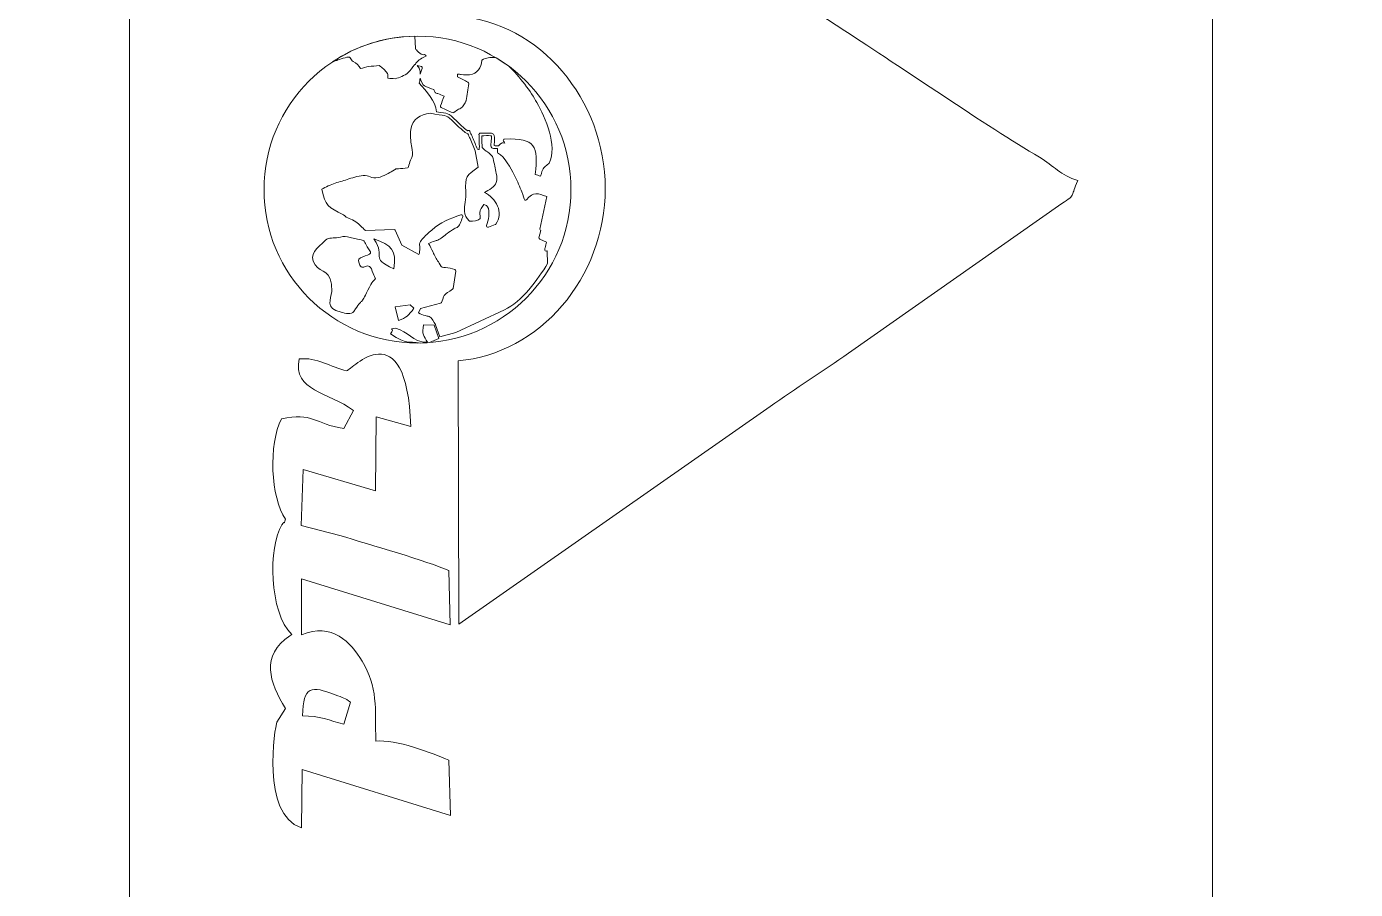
# Model space of a CAD drawing. Header units: centimetres. Extents: x -36.5 to 33.1, y -48.3 to 44.1.
# Drawn here: x -16.161 to -13.952, y 2.437 to 3.871 of the extents above; entities that cross this region are included whole.
import ezdxf

# ---------------------------------------------------------------- set-up
doc = ezdxf.new("R2010")
doc.units = ezdxf.units.CM
doc.header["$MEASUREMENT"] = 0
doc.layers.add('Camada 1', color=7, linetype='Continuous')

msp = doc.modelspace()

# ---------------------------------------------------------------- linework, layer by layer
at = {"layer": 'Camada 1', "color": 2, "lineweight": 20}
msp.add_open_spline([(-36.4923, -13.5388), (-36.4923, -13.5388), (-13.6923, -13.5388), (-13.6923, -13.5388), (-13.6923, -13.5388), (-13.6923, -13.5388), (-13.6923, 21.2612), (-13.6923, 21.2612), (-13.6923, 21.2612), (-13.6923, 21.2612), (-36.4923, 21.2612), (-36.4923, 21.2612), (-36.4923, 21.2612), (-36.4923, 21.2612), (-36.4923, -13.5388), (-36.4923, -13.5388), (-36.4923, -13.5388), (-36.4923, -13.5388), (-36.4923, -13.5388), (-36.4923, -13.5388)], degree=3, knots=[0, 0, 0, 0, 0.1666667, 0.1666667, 0.1666667, 0.1666667, 0.3333333, 0.3333333, 0.3333333, 0.3333333, 0.5, 0.5, 0.5, 0.5, 0.6666667, 0.6666667, 0.6666667, 0.6666667, 1, 1, 1, 1], dxfattribs=at)
at = {"layer": 'Camada 1', "lineweight": 9}
msp.add_open_spline([(-15.98986, 1.00507), (-15.98987, 0.60508), (-15.98988, 0.2051), (-15.98989, -0.19488), (-15.98989, -0.19488), (-15.38989, -0.19488), (-14.7899, -0.1949), (-14.1899, -0.1949), (-14.1899, -0.1949), (-14.1899, 0.20509), (-14.1899, 0.60507), (-14.1899, 1.00506), (-14.1899, 1.00506), (-14.28991, 1.00506), (-14.38991, 1.00506), (-14.48992, 1.00506), (-14.48992, 1.00506), (-14.48992, 1.40504), (-14.48992, 1.80501), (-14.48992, 2.205), (-14.48992, 2.205), (-14.38991, 2.205), (-14.28991, 2.205), (-14.1899, 2.205), (-14.1899, 2.205), (-14.1899, 4.2049), (-14.18989, 6.20481), (-14.18989, 8.20472), (-14.18989, 8.20472), (-14.2899, 8.20472), (-14.38991, 8.20472), (-14.48992, 8.20472), (-14.48992, 8.20472), (-14.48992, 8.6047), (-14.48992, 9.00468), (-14.48992, 9.40466), (-14.48992, 9.40466), (-14.38991, 9.40466), (-14.2899, 9.40466), (-14.18989, 9.40466), (-14.18989, 9.40466), (-14.18989, 9.70465), (-14.18989, 10.00464), (-14.18989, 10.30462), (-14.18989, 10.30462), (-14.78989, 10.30462), (-15.38988, 10.30462), (-15.98988, 10.30462), (-15.98988, 10.30462), (-15.98988, 10.00464), (-15.98988, 9.70465), (-15.98988, 9.40466), (-15.98988, 9.40466), (-15.88987, 9.40466), (-15.78986, 9.40466), (-15.68986, 9.40466), (-15.68986, 9.40466), (-15.68986, 9.00468), (-15.68986, 8.6047), (-15.68986, 8.20472), (-15.68986, 8.20472), (-15.78986, 8.20472), (-15.88987, 8.20472), (-15.98988, 8.20472), (-15.98988, 8.20472), (-15.98987, 6.20481), (-15.98987, 4.2049), (-15.98986, 2.205), (-15.98986, 2.205), (-15.88985, 2.205), (-15.78984, 2.205), (-15.68983, 2.205), (-15.68983, 2.205), (-15.68983, 1.80501), (-15.68983, 1.40504), (-15.68983, 1.00506), (-15.68983, 1.00506), (-15.78984, 1.00506), (-15.88985, 1.00507), (-15.98986, 1.00507)], degree=3, knots=[0, 0, 0, 0, 0.047619, 0.047619, 0.047619, 0.047619, 0.0952381, 0.0952381, 0.0952381, 0.0952381, 0.1428571, 0.1428571, 0.1428571, 0.1428571, 0.1904762, 0.1904762, 0.1904762, 0.1904762, 0.2380952, 0.2380952, 0.2380952, 0.2380952, 0.2857143, 0.2857143, 0.2857143, 0.2857143, 0.3333333, 0.3333333, 0.3333333, 0.3333333, 0.3809524, 0.3809524, 0.3809524, 0.3809524, 0.4285714, 0.4285714, 0.4285714, 0.4285714, 0.4761905, 0.4761905, 0.4761905, 0.4761905, 0.5238095, 0.5238095, 0.5238095, 0.5238095, 0.5714286, 0.5714286, 0.5714286, 0.5714286, 0.6190476, 0.6190476, 0.6190476, 0.6190476, 0.6666667, 0.6666667, 0.6666667, 0.6666667, 0.7142857, 0.7142857, 0.7142857, 0.7142857, 0.7619048, 0.7619048, 0.7619048, 0.7619048, 0.8095238, 0.8095238, 0.8095238, 0.8095238, 0.8571429, 0.8571429, 0.8571429, 0.8571429, 0.9047619, 0.9047619, 0.9047619, 0.9047619, 1, 1, 1, 1], dxfattribs=at)
at = {"layer": 'Camada 1', "color": 140, "lineweight": 9}
for points, knots in [([(-15.44399, 4.28533), (-15.44399, 4.28533), (-15.44339, 3.88851), (-15.44339, 3.88851), (-15.44339, 3.88851), (-15.30878, 3.87802), (-15.199, 3.75048), (-15.19908, 3.6021), (-15.19908, 3.6021), (-15.19916, 3.45292), (-15.30859, 3.32746), (-15.44345, 3.3156), (-15.44345, 3.3156), (-15.44345, 3.3156), (-15.44246, 2.87802), (-15.44246, 2.87802), (-15.44246, 2.87802), (-15.44246, 2.87802), (-14.92494, 3.2397), (-14.92494, 3.2397), (-14.92494, 3.2397), (-14.88338, 3.26944), (-14.83706, 3.29911), (-14.79463, 3.32858), (-14.79463, 3.32858), (-14.79463, 3.32858), (-14.44033, 3.57687), (-14.44033, 3.57687), (-14.44033, 3.57687), (-14.41486, 3.59346), (-14.42698, 3.58854), (-14.41364, 3.61513), (-14.41364, 3.61513), (-14.44268, 3.62373), (-14.45336, 3.63976), (-14.47747, 3.654), (-14.47747, 3.654), (-14.56452, 3.70537), (-14.70857, 3.8042), (-14.80106, 3.86413), (-14.80106, 3.86413), (-14.80106, 3.86413), (-15.44399, 4.28533), (-15.44399, 4.28533)], [0, 0, 0, 0, 0.0833333, 0.0833333, 0.0833333, 0.0833333, 0.1666667, 0.1666667, 0.1666667, 0.1666667, 0.25, 0.25, 0.25, 0.25, 0.3333333, 0.3333333, 0.3333333, 0.3333333, 0.4166667, 0.4166667, 0.4166667, 0.4166667, 0.5, 0.5, 0.5, 0.5, 0.5833333, 0.5833333, 0.5833333, 0.5833333, 0.6666667, 0.6666667, 0.6666667, 0.6666667, 0.75, 0.75, 0.75, 0.75, 0.8333333, 0.8333333, 0.8333333, 0.8333333, 1, 1, 1, 1]), ([(-15.25601, 3.60019), (-15.25601, 3.45932), (-15.37021, 3.34513), (-15.51108, 3.34513), (-15.51108, 3.34513), (-15.65195, 3.34513), (-15.76614, 3.45932), (-15.76614, 3.60019), (-15.76614, 3.60019), (-15.76614, 3.74106), (-15.65195, 3.85526), (-15.51108, 3.85526), (-15.51108, 3.85526), (-15.37021, 3.85526), (-15.25601, 3.74106), (-15.25601, 3.60019)], [0, 0, 0, 0, 0.2, 0.2, 0.2, 0.2, 0.4, 0.4, 0.4, 0.4, 0.6, 0.6, 0.6, 0.6, 1, 1, 1, 1]), ([(-15.65251, 3.81247), (-15.61314, 3.83875), (-15.56606, 3.85436), (-15.51538, 3.8552), (-15.51538, 3.8552), (-15.51538, 3.8552), (-15.51463, 3.83476), (-15.51463, 3.83476), (-15.51463, 3.83476), (-15.51462, 3.8342), (-15.5144, 3.83371), (-15.514, 3.8333), (-15.514, 3.8333), (-15.51205, 3.83137), (-15.50308, 3.82141), (-15.49922, 3.82494), (-15.49922, 3.82494), (-15.49848, 3.82407), (-15.49758, 3.82291), (-15.49679, 3.82186), (-15.49679, 3.82186), (-15.50364, 3.81937), (-15.50911, 3.81584), (-15.51396, 3.81009), (-15.51396, 3.81009), (-15.51442, 3.80955), (-15.51457, 3.80889), (-15.51443, 3.80824), (-15.51443, 3.80824), (-15.51446, 3.80823), (-15.51451, 3.80823), (-15.51455, 3.80823), (-15.51455, 3.80823), (-15.51521, 3.80816), (-15.51575, 3.80786), (-15.51614, 3.80734), (-15.51614, 3.80734), (-15.51954, 3.80281), (-15.5223, 3.79845), (-15.52669, 3.79467), (-15.52669, 3.79467), (-15.53281, 3.7894), (-15.54065, 3.78646), (-15.54846, 3.7845), (-15.54846, 3.7845), (-15.55237, 3.78472), (-15.55628, 3.78496), (-15.5602, 3.78519), (-15.5602, 3.78519), (-15.56028, 3.78784), (-15.56034, 3.79125), (-15.56108, 3.79311), (-15.56108, 3.79311), (-15.56236, 3.79627), (-15.57055, 3.80311), (-15.57313, 3.8056), (-15.57313, 3.8056), (-15.57362, 3.80608), (-15.57425, 3.8063), (-15.57494, 3.80624), (-15.57494, 3.80624), (-15.5805, 3.80574), (-15.58655, 3.80556), (-15.59203, 3.80474), (-15.59203, 3.80474), (-15.59652, 3.80407), (-15.60126, 3.80263), (-15.6057, 3.8013), (-15.6057, 3.8013), (-15.6092, 3.80679), (-15.61184, 3.81033), (-15.6182, 3.81318), (-15.6182, 3.81318), (-15.62048, 3.81418), (-15.62182, 3.81702), (-15.62282, 3.81908), (-15.62282, 3.81908), (-15.62311, 3.81966), (-15.62357, 3.82004), (-15.62418, 3.82023), (-15.62418, 3.82023), (-15.62796, 3.82142), (-15.64127, 3.81633), (-15.64519, 3.81498), (-15.64519, 3.81498), (-15.6463, 3.81459), (-15.64927, 3.81354), (-15.65251, 3.81247)], [0, 0, 0, 0, 0.0434783, 0.0434783, 0.0434783, 0.0434783, 0.0869565, 0.0869565, 0.0869565, 0.0869565, 0.1304348, 0.1304348, 0.1304348, 0.1304348, 0.173913, 0.173913, 0.173913, 0.173913, 0.2173913, 0.2173913, 0.2173913, 0.2173913, 0.2608696, 0.2608696, 0.2608696, 0.2608696, 0.3043478, 0.3043478, 0.3043478, 0.3043478, 0.3478261, 0.3478261, 0.3478261, 0.3478261, 0.3913043, 0.3913043, 0.3913043, 0.3913043, 0.4347826, 0.4347826, 0.4347826, 0.4347826, 0.4782609, 0.4782609, 0.4782609, 0.4782609, 0.5217391, 0.5217391, 0.5217391, 0.5217391, 0.5652174, 0.5652174, 0.5652174, 0.5652174, 0.6086957, 0.6086957, 0.6086957, 0.6086957, 0.6521739, 0.6521739, 0.6521739, 0.6521739, 0.6956522, 0.6956522, 0.6956522, 0.6956522, 0.7391304, 0.7391304, 0.7391304, 0.7391304, 0.7826087, 0.7826087, 0.7826087, 0.7826087, 0.826087, 0.826087, 0.826087, 0.826087, 0.8695652, 0.8695652, 0.8695652, 0.8695652, 0.9130435, 0.9130435, 0.9130435, 0.9130435, 1, 1, 1, 1]), ([(-15.38024, 3.81918), (-15.37332, 3.81502), (-15.3666, 3.81055), (-15.36011, 3.80578), (-15.36011, 3.80578), (-15.34064, 3.78865), (-15.3223, 3.76174), (-15.31284, 3.74504), (-15.31284, 3.74504), (-15.29842, 3.7195), (-15.27836, 3.67322), (-15.29204, 3.64426), (-15.29204, 3.64426), (-15.30425, 3.63399), (-15.30266, 3.63604), (-15.30647, 3.62239), (-15.30647, 3.62239), (-15.30952, 3.62346), (-15.31256, 3.62451), (-15.31561, 3.62558), (-15.31561, 3.62558), (-15.30971, 3.67237), (-15.31432, 3.68623), (-15.3664, 3.68421), (-15.3664, 3.68421), (-15.36721, 3.68418), (-15.3679, 3.68376), (-15.36829, 3.68306), (-15.36829, 3.68306), (-15.36869, 3.68235), (-15.36868, 3.68157), (-15.36826, 3.68088), (-15.36826, 3.68088), (-15.36775, 3.68005), (-15.3668, 3.67873), (-15.36598, 3.67749), (-15.36598, 3.67749), (-15.36762, 3.6776), (-15.36947, 3.67777), (-15.37063, 3.67777), (-15.37063, 3.67777), (-15.37129, 3.67777), (-15.37186, 3.67753), (-15.3723, 3.67706), (-15.3723, 3.67706), (-15.3736, 3.67569), (-15.3749, 3.67432), (-15.37621, 3.67296), (-15.37621, 3.67296), (-15.37873, 3.67306), (-15.38124, 3.67317), (-15.38376, 3.67328), (-15.38376, 3.67328), (-15.38164, 3.69711), (-15.38168, 3.69406), (-15.40666, 3.69396), (-15.40666, 3.69396), (-15.40728, 3.69396), (-15.40782, 3.69373), (-15.40826, 3.69328), (-15.40826, 3.69328), (-15.40871, 3.69284), (-15.40892, 3.6923), (-15.40891, 3.69169), (-15.40891, 3.69169), (-15.40885, 3.68961), (-15.40794, 3.67008), (-15.40846, 3.66698), (-15.40846, 3.66698), (-15.40914, 3.66698), (-15.41036, 3.66711), (-15.41141, 3.66721), (-15.41141, 3.66721), (-15.4141, 3.67377), (-15.41678, 3.68034), (-15.41947, 3.6869), (-15.41947, 3.6869), (-15.42084, 3.68973), (-15.42217, 3.69248), (-15.42331, 3.69525), (-15.42331, 3.69525), (-15.42385, 3.69655), (-15.42436, 3.69908), (-15.42668, 3.69856), (-15.42668, 3.69856), (-15.42719, 3.69844), (-15.42756, 3.69824), (-15.42784, 3.69796), (-15.42784, 3.69796), (-15.42932, 3.69884), (-15.43152, 3.70068), (-15.43219, 3.70124), (-15.43219, 3.70124), (-15.43717, 3.70549), (-15.44107, 3.70921), (-15.44573, 3.71377), (-15.44573, 3.71377), (-15.46218, 3.72988), (-15.4592, 3.72618), (-15.47952, 3.72937), (-15.47952, 3.72937), (-15.48122, 3.74792), (-15.49625, 3.76374), (-15.50848, 3.77719), (-15.50848, 3.77719), (-15.5075, 3.77935), (-15.507, 3.78259), (-15.50674, 3.78554), (-15.50674, 3.78554), (-15.50582, 3.78255), (-15.50192, 3.77334), (-15.49942, 3.77248), (-15.49942, 3.77248), (-15.49553, 3.77115), (-15.48836, 3.76746), (-15.48416, 3.76641), (-15.48416, 3.76641), (-15.48343, 3.7649), (-15.48238, 3.76245), (-15.48184, 3.76183), (-15.48184, 3.76183), (-15.48088, 3.76077), (-15.47882, 3.76026), (-15.47748, 3.75978), (-15.47748, 3.75978), (-15.47386, 3.75848), (-15.47029, 3.75697), (-15.46678, 3.75537), (-15.46678, 3.75537), (-15.46882, 3.75001), (-15.47087, 3.74463), (-15.47291, 3.73927), (-15.47291, 3.73927), (-15.47332, 3.73818), (-15.47281, 3.73696), (-15.47172, 3.73648), (-15.47172, 3.73648), (-15.46544, 3.73369), (-15.45917, 3.73089), (-15.45288, 3.72808), (-15.45288, 3.72808), (-15.45208, 3.72774), (-15.4512, 3.72784), (-15.45052, 3.72838), (-15.45052, 3.72838), (-15.44808, 3.73029), (-15.44544, 3.73226), (-15.44269, 3.73375), (-15.44269, 3.73375), (-15.44148, 3.73441), (-15.44009, 3.73494), (-15.43892, 3.73564), (-15.43892, 3.73564), (-15.43585, 3.73753), (-15.43228, 3.74437), (-15.43052, 3.74737), (-15.43052, 3.74737), (-15.43037, 3.74762), (-15.43028, 3.74786), (-15.43025, 3.74815), (-15.43025, 3.74815), (-15.42884, 3.75754), (-15.42744, 3.76693), (-15.42604, 3.77632), (-15.42604, 3.77632), (-15.4259, 3.77727), (-15.42636, 3.77816), (-15.42724, 3.7786), (-15.42724, 3.7786), (-15.43302, 3.78153), (-15.43882, 3.78447), (-15.4446, 3.7874), (-15.4446, 3.7874), (-15.44458, 3.78901), (-15.44455, 3.7906), (-15.44453, 3.7922), (-15.44453, 3.7922), (-15.44263, 3.79208), (-15.43926, 3.79153), (-15.43824, 3.7914), (-15.43824, 3.7914), (-15.43375, 3.79086), (-15.42917, 3.79058), (-15.42467, 3.79122), (-15.42467, 3.79122), (-15.41099, 3.79312), (-15.40519, 3.80257), (-15.40422, 3.81513), (-15.40422, 3.81513), (-15.39607, 3.82041), (-15.39157, 3.81942), (-15.38214, 3.81992), (-15.38214, 3.81992), (-15.38152, 3.81969), (-15.38088, 3.81944), (-15.38024, 3.81918)], [0, 0, 0, 0, 0.02, 0.02, 0.02, 0.02, 0.04, 0.04, 0.04, 0.04, 0.06, 0.06, 0.06, 0.06, 0.08, 0.08, 0.08, 0.08, 0.1, 0.1, 0.1, 0.1, 0.12, 0.12, 0.12, 0.12, 0.14, 0.14, 0.14, 0.14, 0.16, 0.16, 0.16, 0.16, 0.18, 0.18, 0.18, 0.18, 0.2, 0.2, 0.2, 0.2, 0.22, 0.22, 0.22, 0.22, 0.24, 0.24, 0.24, 0.24, 0.26, 0.26, 0.26, 0.26, 0.28, 0.28, 0.28, 0.28, 0.3, 0.3, 0.3, 0.3, 0.32, 0.32, 0.32, 0.32, 0.34, 0.34, 0.34, 0.34, 0.36, 0.36, 0.36, 0.36, 0.38, 0.38, 0.38, 0.38, 0.4, 0.4, 0.4, 0.4, 0.42, 0.42, 0.42, 0.42, 0.44, 0.44, 0.44, 0.44, 0.46, 0.46, 0.46, 0.46, 0.48, 0.48, 0.48, 0.48, 0.5, 0.5, 0.5, 0.5, 0.52, 0.52, 0.52, 0.52, 0.54, 0.54, 0.54, 0.54, 0.56, 0.56, 0.56, 0.56, 0.58, 0.58, 0.58, 0.58, 0.6, 0.6, 0.6, 0.6, 0.62, 0.62, 0.62, 0.62, 0.64, 0.64, 0.64, 0.64, 0.66, 0.66, 0.66, 0.66, 0.68, 0.68, 0.68, 0.68, 0.7, 0.7, 0.7, 0.7, 0.72, 0.72, 0.72, 0.72, 0.74, 0.74, 0.74, 0.74, 0.76, 0.76, 0.76, 0.76, 0.78, 0.78, 0.78, 0.78, 0.8, 0.8, 0.8, 0.8, 0.82, 0.82, 0.82, 0.82, 0.84, 0.84, 0.84, 0.84, 0.86, 0.86, 0.86, 0.86, 0.88, 0.88, 0.88, 0.88, 0.9, 0.9, 0.9, 0.9, 0.92, 0.92, 0.92, 0.92, 0.94, 0.94, 0.94, 0.94, 0.96, 0.96, 0.96, 0.96, 1, 1, 1, 1]), ([(-15.50651, 3.79228), (-15.50536, 3.79677), (-15.503, 3.80134), (-15.50339, 3.80382), (-15.50339, 3.80382), (-15.50412, 3.80491), (-15.50884, 3.80588), (-15.51138, 3.80632), (-15.51138, 3.80632), (-15.5098, 3.80463), (-15.50856, 3.80269), (-15.50783, 3.80047), (-15.50783, 3.80047), (-15.50696, 3.79786), (-15.5066, 3.79502), (-15.50651, 3.79228)], [0, 0, 0, 0, 0.2, 0.2, 0.2, 0.2, 0.4, 0.4, 0.4, 0.4, 0.6, 0.6, 0.6, 0.6, 1, 1, 1, 1]), ([(-15.38814, 3.6891), (-15.38864, 3.68931), (-15.38917, 3.6895), (-15.38966, 3.68968), (-15.38966, 3.68968), (-15.39332, 3.69022), (-15.3997, 3.68976), (-15.40432, 3.68959), (-15.40432, 3.68959), (-15.40417, 3.68439), (-15.40396, 3.6792), (-15.4038, 3.674), (-15.4038, 3.674), (-15.40363, 3.67282), (-15.40349, 3.67144), (-15.40369, 3.67026), (-15.40369, 3.67026), (-15.40265, 3.66866), (-15.39637, 3.66406), (-15.39498, 3.663), (-15.39498, 3.663), (-15.39206, 3.66074), (-15.38537, 3.65592), (-15.38527, 3.65184), (-15.38527, 3.65184), (-15.38372, 3.6435), (-15.38167, 3.63529), (-15.38009, 3.62698), (-15.38009, 3.62698), (-15.37916, 3.62218), (-15.3783, 3.61668), (-15.3801, 3.61197), (-15.3801, 3.61197), (-15.38274, 3.60513), (-15.39244, 3.59947), (-15.39988, 3.59544), (-15.39988, 3.59544), (-15.38066, 3.58627), (-15.36704, 3.56184), (-15.38078, 3.54286), (-15.38078, 3.54286), (-15.38106, 3.54249), (-15.3814, 3.54224), (-15.38183, 3.54207), (-15.38183, 3.54207), (-15.38183, 3.54207), (-15.3933, 3.5378), (-15.3933, 3.5378), (-15.3933, 3.5378), (-15.39413, 3.53749), (-15.395, 3.53766), (-15.39565, 3.53824), (-15.39565, 3.53824), (-15.3963, 3.53884), (-15.39654, 3.53968), (-15.39628, 3.54051), (-15.39628, 3.54051), (-15.39386, 3.5482), (-15.38954, 3.56422), (-15.39473, 3.57174), (-15.39473, 3.57174), (-15.39686, 3.57483), (-15.39892, 3.5749), (-15.40073, 3.5753), (-15.40073, 3.5753), (-15.40418, 3.57147), (-15.40757, 3.56658), (-15.40766, 3.5614), (-15.40766, 3.5614), (-15.40771, 3.55864), (-15.40616, 3.5548), (-15.40709, 3.55246), (-15.40709, 3.55246), (-15.40888, 3.54796), (-15.41953, 3.54787), (-15.42353, 3.5476), (-15.42353, 3.5476), (-15.42425, 3.54756), (-15.4249, 3.54782), (-15.42538, 3.54835), (-15.42538, 3.54835), (-15.42964, 3.55304), (-15.43246, 3.55806), (-15.43306, 3.56436), (-15.43306, 3.56436), (-15.43354, 3.56926), (-15.43264, 3.5743), (-15.43193, 3.57915), (-15.43193, 3.57915), (-15.43104, 3.58528), (-15.4305, 3.59103), (-15.43091, 3.59724), (-15.43091, 3.59724), (-15.43253, 3.62182), (-15.42918, 3.62356), (-15.41054, 3.63724), (-15.41054, 3.63724), (-15.41054, 3.63724), (-15.41519, 3.6645), (-15.41519, 3.6645), (-15.41519, 3.6645), (-15.41519, 3.6645), (-15.42364, 3.68516), (-15.42364, 3.68516), (-15.42364, 3.68516), (-15.42481, 3.68756), (-15.42626, 3.69042), (-15.42737, 3.69312), (-15.42737, 3.69312), (-15.42997, 3.69346), (-15.43346, 3.69646), (-15.43517, 3.69792), (-15.43517, 3.69792), (-15.44023, 3.70222), (-15.44422, 3.70603), (-15.44894, 3.71065), (-15.44894, 3.71065), (-15.46495, 3.72633), (-15.46058, 3.72172), (-15.48217, 3.72532), (-15.48217, 3.72532), (-15.48217, 3.72532), (-15.48972, 3.727), (-15.48972, 3.727), (-15.48972, 3.727), (-15.50701, 3.72553), (-15.51902, 3.71778), (-15.52213, 3.70052), (-15.52213, 3.70052), (-15.52322, 3.69447), (-15.52307, 3.68814), (-15.52235, 3.68205), (-15.52235, 3.68205), (-15.52188, 3.6781), (-15.5209, 3.67411), (-15.52049, 3.67027), (-15.52049, 3.67027), (-15.52008, 3.66625), (-15.51872, 3.65737), (-15.52034, 3.65353), (-15.52034, 3.65353), (-15.52096, 3.65208), (-15.52187, 3.65068), (-15.52253, 3.6492), (-15.52253, 3.6492), (-15.52405, 3.64578), (-15.52508, 3.64189), (-15.52596, 3.63826), (-15.52596, 3.63826), (-15.52618, 3.63738), (-15.52688, 3.63674), (-15.52781, 3.6366), (-15.52781, 3.6366), (-15.53275, 3.63582), (-15.53789, 3.63505), (-15.54289, 3.63474), (-15.54289, 3.63474), (-15.5441, 3.63466), (-15.54571, 3.63475), (-15.54686, 3.63464), (-15.54686, 3.63464), (-15.54764, 3.63421), (-15.54877, 3.63333), (-15.54954, 3.63284), (-15.54954, 3.63284), (-15.55288, 3.63073), (-15.55644, 3.62882), (-15.55994, 3.627), (-15.55994, 3.627), (-15.56777, 3.6229), (-15.5781, 3.61741), (-15.58717, 3.62059), (-15.58717, 3.62059), (-15.5913, 3.62204), (-15.5934, 3.6233), (-15.59806, 3.62352), (-15.59806, 3.62352), (-15.60644, 3.62389), (-15.61723, 3.62061), (-15.62503, 3.61797), (-15.62503, 3.61797), (-15.63271, 3.61537), (-15.64034, 3.61338), (-15.64799, 3.61093), (-15.64799, 3.61093), (-15.65543, 3.60854), (-15.66323, 3.60435), (-15.67024, 3.60068), (-15.67024, 3.60068), (-15.6645, 3.57309), (-15.6591, 3.57127), (-15.63421, 3.55827), (-15.63421, 3.55827), (-15.63407, 3.5582), (-15.63395, 3.55812), (-15.63382, 3.55802), (-15.63382, 3.55802), (-15.63193, 3.55647), (-15.62746, 3.5526), (-15.62489, 3.55213), (-15.62489, 3.55213), (-15.62062, 3.55136), (-15.61721, 3.54898), (-15.6137, 3.54658), (-15.6137, 3.54658), (-15.60763, 3.54246), (-15.6029, 3.5371), (-15.59777, 3.53202), (-15.59777, 3.53202), (-15.59777, 3.53202), (-15.5501, 3.5339), (-15.5501, 3.5339), (-15.5501, 3.5339), (-15.54916, 3.53394), (-15.54832, 3.53343), (-15.54793, 3.53257), (-15.54793, 3.53257), (-15.54793, 3.53257), (-15.53692, 3.50781), (-15.53692, 3.50781), (-15.53692, 3.50781), (-15.53692, 3.50781), (-15.50866, 3.49218), (-15.50866, 3.49218), (-15.50866, 3.49218), (-15.50774, 3.49554), (-15.50707, 3.49906), (-15.50711, 3.50248), (-15.50711, 3.50248), (-15.50713, 3.50476), (-15.50767, 3.50715), (-15.50756, 3.50935), (-15.50756, 3.50935), (-15.5074, 3.51267), (-15.50549, 3.51532), (-15.50338, 3.51778), (-15.50338, 3.51778), (-15.4988, 3.52311), (-15.49274, 3.52834), (-15.4875, 3.53304), (-15.4875, 3.53304), (-15.47279, 3.54618), (-15.45721, 3.55176), (-15.43885, 3.55828), (-15.43885, 3.55828), (-15.43801, 3.55858), (-15.43712, 3.5584), (-15.43649, 3.55779), (-15.43649, 3.55779), (-15.43584, 3.55718), (-15.43564, 3.55633), (-15.43592, 3.5555), (-15.43592, 3.5555), (-15.43742, 3.55122), (-15.44022, 3.54144), (-15.44387, 3.53845), (-15.44387, 3.53845), (-15.44552, 3.5371), (-15.448, 3.5361), (-15.44992, 3.53508), (-15.44992, 3.53508), (-15.45414, 3.53284), (-15.45808, 3.5301), (-15.46183, 3.52719), (-15.46183, 3.52719), (-15.46558, 3.52431), (-15.473, 3.51796), (-15.47744, 3.51625), (-15.47744, 3.51625), (-15.47912, 3.5156), (-15.481, 3.51516), (-15.48272, 3.51459), (-15.48272, 3.51459), (-15.48606, 3.51351), (-15.48935, 3.51222), (-15.49259, 3.51085), (-15.49259, 3.51085), (-15.49025, 3.50595), (-15.48775, 3.50107), (-15.48528, 3.49626), (-15.48528, 3.49626), (-15.48252, 3.4909), (-15.47963, 3.48506), (-15.47645, 3.47995), (-15.47645, 3.47995), (-15.47557, 3.47856), (-15.47159, 3.47168), (-15.46998, 3.47109), (-15.46998, 3.47109), (-15.46906, 3.47076), (-15.46572, 3.47079), (-15.46458, 3.4707), (-15.46458, 3.4707), (-15.45937, 3.47028), (-15.45412, 3.4689), (-15.44917, 3.4673), (-15.44917, 3.4673), (-15.44812, 3.46695), (-15.44748, 3.46596), (-15.44764, 3.46489), (-15.44764, 3.46489), (-15.44764, 3.46489), (-15.45188, 3.43609), (-15.45188, 3.43609), (-15.45188, 3.43609), (-15.45198, 3.43549), (-15.45228, 3.435), (-15.45278, 3.43462), (-15.45278, 3.43462), (-15.46778, 3.42386), (-15.46506, 3.42999), (-15.47107, 3.41271), (-15.47107, 3.41271), (-15.47132, 3.41199), (-15.47188, 3.41148), (-15.47263, 3.41128), (-15.47263, 3.41128), (-15.47263, 3.41128), (-15.50603, 3.4026), (-15.50603, 3.4026), (-15.50603, 3.4026), (-15.50603, 3.4026), (-15.5096, 3.39537), (-15.5096, 3.39537), (-15.5096, 3.39537), (-15.50603, 3.39351), (-15.50219, 3.3918), (-15.49831, 3.39079), (-15.49831, 3.39079), (-15.49622, 3.39025), (-15.49362, 3.39001), (-15.49168, 3.38922), (-15.49168, 3.38922), (-15.48725, 3.38744), (-15.4834, 3.37994), (-15.48116, 3.37609), (-15.48116, 3.37609), (-15.48109, 3.37597), (-15.48103, 3.37585), (-15.48098, 3.3757), (-15.48098, 3.3757), (-15.48098, 3.3757), (-15.47416, 3.35564), (-15.47416, 3.35564), (-15.47416, 3.35564), (-15.47416, 3.35564), (-15.44741, 3.36268), (-15.44741, 3.36268), (-15.44741, 3.36268), (-15.44741, 3.36268), (-15.36659, 3.40054), (-15.36659, 3.40054), (-15.36659, 3.40054), (-15.33805, 3.41275), (-15.31078, 3.45159), (-15.29485, 3.4773), (-15.29485, 3.4773), (-15.29485, 3.4773), (-15.29555, 3.49814), (-15.29555, 3.49814), (-15.29555, 3.49814), (-15.29581, 3.49831), (-15.29609, 3.49843), (-15.29626, 3.49842), (-15.29626, 3.49842), (-15.29717, 3.49814), (-15.29783, 3.49788), (-15.29881, 3.4986), (-15.29881, 3.4986), (-15.30049, 3.49986), (-15.29928, 3.502), (-15.29884, 3.50354), (-15.29884, 3.50354), (-15.29796, 3.50659), (-15.2973, 3.50977), (-15.29672, 3.51291), (-15.29672, 3.51291), (-15.29672, 3.51291), (-15.30793, 3.51765), (-15.30793, 3.51765), (-15.30793, 3.51765), (-15.30898, 3.51811), (-15.30952, 3.51921), (-15.30922, 3.52028), (-15.30922, 3.52028), (-15.30922, 3.52028), (-15.30586, 3.53199), (-15.30586, 3.53199), (-15.30586, 3.53199), (-15.30586, 3.53199), (-15.30649, 3.53233), (-15.30649, 3.53233), (-15.30649, 3.53233), (-15.30738, 3.5328), (-15.30784, 3.53374), (-15.30763, 3.53472), (-15.30763, 3.53472), (-15.30763, 3.53472), (-15.29634, 3.58874), (-15.29634, 3.58874), (-15.29634, 3.58874), (-15.31067, 3.59425), (-15.31853, 3.59721), (-15.32996, 3.58345), (-15.32996, 3.58345), (-15.33058, 3.58272), (-15.33152, 3.58244), (-15.33244, 3.58273), (-15.33244, 3.58273), (-15.33335, 3.58303), (-15.33395, 3.58378), (-15.334, 3.58472), (-15.334, 3.58472), (-15.33416, 3.58784), (-15.3377, 3.59649), (-15.33893, 3.59954), (-15.33893, 3.59954), (-15.34247, 3.60838), (-15.34649, 3.61717), (-15.35084, 3.62566), (-15.35084, 3.62566), (-15.35502, 3.63379), (-15.36742, 3.65682), (-15.37649, 3.66001), (-15.37649, 3.66001), (-15.37744, 3.66034), (-15.37804, 3.66121), (-15.37798, 3.66219), (-15.37798, 3.66219), (-15.37792, 3.66338), (-15.3778, 3.6667), (-15.37801, 3.66861), (-15.37801, 3.66861), (-15.37801, 3.66861), (-15.38195, 3.66878), (-15.38195, 3.66878), (-15.38195, 3.66878), (-15.38366, 3.66866), (-15.38646, 3.66837), (-15.38777, 3.66955), (-15.38777, 3.66955), (-15.39088, 3.67234), (-15.3873, 3.68488), (-15.38814, 3.6891)], [0, 0, 0, 0, 0.0089286, 0.0089286, 0.0089286, 0.0089286, 0.0178571, 0.0178571, 0.0178571, 0.0178571, 0.0267857, 0.0267857, 0.0267857, 0.0267857, 0.0357143, 0.0357143, 0.0357143, 0.0357143, 0.0446429, 0.0446429, 0.0446429, 0.0446429, 0.0535714, 0.0535714, 0.0535714, 0.0535714, 0.0625, 0.0625, 0.0625, 0.0625, 0.0714286, 0.0714286, 0.0714286, 0.0714286, 0.0803571, 0.0803571, 0.0803571, 0.0803571, 0.0892857, 0.0892857, 0.0892857, 0.0892857, 0.0982143, 0.0982143, 0.0982143, 0.0982143, 0.1071429, 0.1071429, 0.1071429, 0.1071429, 0.1160714, 0.1160714, 0.1160714, 0.1160714, 0.125, 0.125, 0.125, 0.125, 0.1339286, 0.1339286, 0.1339286, 0.1339286, 0.1428571, 0.1428571, 0.1428571, 0.1428571, 0.1517857, 0.1517857, 0.1517857, 0.1517857, 0.1607143, 0.1607143, 0.1607143, 0.1607143, 0.1696429, 0.1696429, 0.1696429, 0.1696429, 0.1785714, 0.1785714, 0.1785714, 0.1785714, 0.1875, 0.1875, 0.1875, 0.1875, 0.1964286, 0.1964286, 0.1964286, 0.1964286, 0.2053571, 0.2053571, 0.2053571, 0.2053571, 0.2142857, 0.2142857, 0.2142857, 0.2142857, 0.2232143, 0.2232143, 0.2232143, 0.2232143, 0.2321429, 0.2321429, 0.2321429, 0.2321429, 0.2410714, 0.2410714, 0.2410714, 0.2410714, 0.25, 0.25, 0.25, 0.25, 0.2589286, 0.2589286, 0.2589286, 0.2589286, 0.2678571, 0.2678571, 0.2678571, 0.2678571, 0.2767857, 0.2767857, 0.2767857, 0.2767857, 0.2857143, 0.2857143, 0.2857143, 0.2857143, 0.2946429, 0.2946429, 0.2946429, 0.2946429, 0.3035714, 0.3035714, 0.3035714, 0.3035714, 0.3125, 0.3125, 0.3125, 0.3125, 0.3214286, 0.3214286, 0.3214286, 0.3214286, 0.3303571, 0.3303571, 0.3303571, 0.3303571, 0.3392857, 0.3392857, 0.3392857, 0.3392857, 0.3482143, 0.3482143, 0.3482143, 0.3482143, 0.3571429, 0.3571429, 0.3571429, 0.3571429, 0.3660714, 0.3660714, 0.3660714, 0.3660714, 0.375, 0.375, 0.375, 0.375, 0.3839286, 0.3839286, 0.3839286, 0.3839286, 0.3928571, 0.3928571, 0.3928571, 0.3928571, 0.4017857, 0.4017857, 0.4017857, 0.4017857, 0.4107143, 0.4107143, 0.4107143, 0.4107143, 0.4196429, 0.4196429, 0.4196429, 0.4196429, 0.4285714, 0.4285714, 0.4285714, 0.4285714, 0.4375, 0.4375, 0.4375, 0.4375, 0.4464286, 0.4464286, 0.4464286, 0.4464286, 0.4553571, 0.4553571, 0.4553571, 0.4553571, 0.4642857, 0.4642857, 0.4642857, 0.4642857, 0.4732143, 0.4732143, 0.4732143, 0.4732143, 0.4821429, 0.4821429, 0.4821429, 0.4821429, 0.4910714, 0.4910714, 0.4910714, 0.4910714, 0.5, 0.5, 0.5, 0.5, 0.5089286, 0.5089286, 0.5089286, 0.5089286, 0.5178571, 0.5178571, 0.5178571, 0.5178571, 0.5267857, 0.5267857, 0.5267857, 0.5267857, 0.5357143, 0.5357143, 0.5357143, 0.5357143, 0.5446429, 0.5446429, 0.5446429, 0.5446429, 0.5535714, 0.5535714, 0.5535714, 0.5535714, 0.5625, 0.5625, 0.5625, 0.5625, 0.5714286, 0.5714286, 0.5714286, 0.5714286, 0.5803571, 0.5803571, 0.5803571, 0.5803571, 0.5892857, 0.5892857, 0.5892857, 0.5892857, 0.5982143, 0.5982143, 0.5982143, 0.5982143, 0.6071429, 0.6071429, 0.6071429, 0.6071429, 0.6160714, 0.6160714, 0.6160714, 0.6160714, 0.625, 0.625, 0.625, 0.625, 0.6339286, 0.6339286, 0.6339286, 0.6339286, 0.6428571, 0.6428571, 0.6428571, 0.6428571, 0.6517857, 0.6517857, 0.6517857, 0.6517857, 0.6607143, 0.6607143, 0.6607143, 0.6607143, 0.6696429, 0.6696429, 0.6696429, 0.6696429, 0.6785714, 0.6785714, 0.6785714, 0.6785714, 0.6875, 0.6875, 0.6875, 0.6875, 0.6964286, 0.6964286, 0.6964286, 0.6964286, 0.7053571, 0.7053571, 0.7053571, 0.7053571, 0.7142857, 0.7142857, 0.7142857, 0.7142857, 0.7232143, 0.7232143, 0.7232143, 0.7232143, 0.7321429, 0.7321429, 0.7321429, 0.7321429, 0.7410714, 0.7410714, 0.7410714, 0.7410714, 0.75, 0.75, 0.75, 0.75, 0.7589286, 0.7589286, 0.7589286, 0.7589286, 0.7678571, 0.7678571, 0.7678571, 0.7678571, 0.7767857, 0.7767857, 0.7767857, 0.7767857, 0.7857143, 0.7857143, 0.7857143, 0.7857143, 0.7946429, 0.7946429, 0.7946429, 0.7946429, 0.8035714, 0.8035714, 0.8035714, 0.8035714, 0.8125, 0.8125, 0.8125, 0.8125, 0.8214286, 0.8214286, 0.8214286, 0.8214286, 0.8303571, 0.8303571, 0.8303571, 0.8303571, 0.8392857, 0.8392857, 0.8392857, 0.8392857, 0.8482143, 0.8482143, 0.8482143, 0.8482143, 0.8571429, 0.8571429, 0.8571429, 0.8571429, 0.8660714, 0.8660714, 0.8660714, 0.8660714, 0.875, 0.875, 0.875, 0.875, 0.8839286, 0.8839286, 0.8839286, 0.8839286, 0.8928571, 0.8928571, 0.8928571, 0.8928571, 0.9017857, 0.9017857, 0.9017857, 0.9017857, 0.9107143, 0.9107143, 0.9107143, 0.9107143, 0.9196429, 0.9196429, 0.9196429, 0.9196429, 0.9285714, 0.9285714, 0.9285714, 0.9285714, 0.9375, 0.9375, 0.9375, 0.9375, 0.9464286, 0.9464286, 0.9464286, 0.9464286, 0.9553571, 0.9553571, 0.9553571, 0.9553571, 0.9642857, 0.9642857, 0.9642857, 0.9642857, 0.9732143, 0.9732143, 0.9732143, 0.9732143, 0.9821429, 0.9821429, 0.9821429, 0.9821429, 1, 1, 1, 1]), ([(-15.64298, 3.52046), (-15.64998, 3.51934), (-15.65886, 3.52113), (-15.6638, 3.51618), (-15.6638, 3.51618), (-15.6771, 3.50286), (-15.69336, 3.49341), (-15.68112, 3.47498), (-15.68112, 3.47498), (-15.67177, 3.4609), (-15.65261, 3.4691), (-15.65372, 3.43076), (-15.65372, 3.43076), (-15.6541, 3.41778), (-15.66666, 3.40321), (-15.638, 3.39638), (-15.638, 3.39638), (-15.63112, 3.39474), (-15.62047, 3.3918), (-15.61674, 3.39769), (-15.61674, 3.39769), (-15.60142, 3.42186), (-15.6062, 3.4064), (-15.59357, 3.4332), (-15.59357, 3.4332), (-15.57936, 3.46338), (-15.57788, 3.4415), (-15.58627, 3.46482), (-15.58627, 3.46482), (-15.5941, 3.48651), (-15.60469, 3.4566), (-15.60896, 3.48205), (-15.60896, 3.48205), (-15.61031, 3.49002), (-15.5848, 3.49033), (-15.58943, 3.49701), (-15.58943, 3.49701), (-15.60776, 3.52346), (-15.58778, 3.51109), (-15.62724, 3.52198), (-15.62724, 3.52198), (-15.63232, 3.52339), (-15.63779, 3.52128), (-15.64298, 3.52046)], [0, 0, 0, 0, 0.0833333, 0.0833333, 0.0833333, 0.0833333, 0.1666667, 0.1666667, 0.1666667, 0.1666667, 0.25, 0.25, 0.25, 0.25, 0.3333333, 0.3333333, 0.3333333, 0.3333333, 0.4166667, 0.4166667, 0.4166667, 0.4166667, 0.5, 0.5, 0.5, 0.5, 0.5833333, 0.5833333, 0.5833333, 0.5833333, 0.6666667, 0.6666667, 0.6666667, 0.6666667, 0.75, 0.75, 0.75, 0.75, 0.8333333, 0.8333333, 0.8333333, 0.8333333, 1, 1, 1, 1]), ([(-15.58343, 3.51823), (-15.56221, 3.4852), (-15.59255, 3.48942), (-15.55046, 3.46844), (-15.55046, 3.46844), (-15.54533, 3.49957), (-15.55433, 3.50776), (-15.58343, 3.51823)], [0, 0, 0, 0, 0.3333333, 0.3333333, 0.3333333, 0.3333333, 1, 1, 1, 1]), ([(-15.45706, 2.8767), (-15.45706, 2.8767), (-15.45881, 2.96692), (-15.45881, 2.96692), (-15.45881, 2.96692), (-15.49465, 2.98318), (-15.5907, 3.00975), (-15.64015, 3.02548), (-15.64015, 3.02548), (-15.64015, 3.02548), (-15.70441, 3.04196), (-15.70441, 3.04196), (-15.70441, 3.04196), (-15.70441, 3.04196), (-15.70103, 3.13521), (-15.70103, 3.13521), (-15.70103, 3.13521), (-15.70103, 3.13521), (-15.58074, 3.09943), (-15.58074, 3.09943), (-15.58074, 3.09943), (-15.58074, 3.09943), (-15.57962, 3.22268), (-15.57962, 3.22268), (-15.57962, 3.22268), (-15.57962, 3.22268), (-15.52213, 3.20625), (-15.52213, 3.20625), (-15.52213, 3.20625), (-15.5294, 3.4032), (-15.62232, 3.3), (-15.62843, 3.29922), (-15.62843, 3.29922), (-15.65582, 3.30475), (-15.67766, 3.32206), (-15.70778, 3.31881), (-15.70778, 3.31881), (-15.71843, 3.26508), (-15.65927, 3.2639), (-15.61745, 3.2332), (-15.61745, 3.2332), (-15.61745, 3.2332), (-15.63376, 3.20312), (-15.63376, 3.20312), (-15.63376, 3.20312), (-15.6816, 3.21046), (-15.68536, 3.231), (-15.73721, 3.21931), (-15.73721, 3.21931), (-15.75868, 3.17739), (-15.75534, 3.0879), (-15.7305, 3.05262), (-15.7305, 3.05262), (-15.73478, 3.04002), (-15.73034, 3.05278), (-15.73638, 3.04323), (-15.73638, 3.04323), (-15.75947, 3.00675), (-15.75768, 2.89768), (-15.72, 2.86057), (-15.72, 2.86057), (-15.72094, 2.85979), (-15.72247, 2.85901), (-15.72306, 2.85861), (-15.72306, 2.85861), (-15.77177, 2.82601), (-15.75785, 2.78094), (-15.73025, 2.73787), (-15.73025, 2.73787), (-15.73025, 2.73787), (-15.74464, 2.71514), (-15.74464, 2.71514), (-15.74464, 2.71514), (-15.74773, 2.70801), (-15.77252, 2.56184), (-15.70398, 2.53968), (-15.70398, 2.53968), (-15.70398, 2.53968), (-15.70272, 2.63616), (-15.70272, 2.63616), (-15.70272, 2.63616), (-15.70272, 2.63616), (-15.45623, 2.56003), (-15.45623, 2.56003), (-15.45623, 2.56003), (-15.45623, 2.56003), (-15.45878, 2.65194), (-15.45878, 2.65194), (-15.45878, 2.65194), (-15.48767, 2.66406), (-15.54719, 2.68704), (-15.58048, 2.68366), (-15.58048, 2.68366), (-15.5813, 2.73838), (-15.57696, 2.77302), (-15.60306, 2.81662), (-15.60306, 2.81662), (-15.6217, 2.84774), (-15.65323, 2.88159), (-15.70394, 2.86042), (-15.70394, 2.86042), (-15.70394, 2.86042), (-15.7036, 2.95352), (-15.7036, 2.95352), (-15.7036, 2.95352), (-15.7036, 2.95352), (-15.45706, 2.8767), (-15.45706, 2.8767)], [0, 0, 0, 0, 0.0357143, 0.0357143, 0.0357143, 0.0357143, 0.0714286, 0.0714286, 0.0714286, 0.0714286, 0.1071429, 0.1071429, 0.1071429, 0.1071429, 0.1428571, 0.1428571, 0.1428571, 0.1428571, 0.1785714, 0.1785714, 0.1785714, 0.1785714, 0.2142857, 0.2142857, 0.2142857, 0.2142857, 0.25, 0.25, 0.25, 0.25, 0.2857143, 0.2857143, 0.2857143, 0.2857143, 0.3214286, 0.3214286, 0.3214286, 0.3214286, 0.3571429, 0.3571429, 0.3571429, 0.3571429, 0.3928571, 0.3928571, 0.3928571, 0.3928571, 0.4285714, 0.4285714, 0.4285714, 0.4285714, 0.4642857, 0.4642857, 0.4642857, 0.4642857, 0.5, 0.5, 0.5, 0.5, 0.5357143, 0.5357143, 0.5357143, 0.5357143, 0.5714286, 0.5714286, 0.5714286, 0.5714286, 0.6071429, 0.6071429, 0.6071429, 0.6071429, 0.6428571, 0.6428571, 0.6428571, 0.6428571, 0.6785714, 0.6785714, 0.6785714, 0.6785714, 0.7142857, 0.7142857, 0.7142857, 0.7142857, 0.75, 0.75, 0.75, 0.75, 0.7857143, 0.7857143, 0.7857143, 0.7857143, 0.8214286, 0.8214286, 0.8214286, 0.8214286, 0.8571429, 0.8571429, 0.8571429, 0.8571429, 0.8928571, 0.8928571, 0.8928571, 0.8928571, 0.9285714, 0.9285714, 0.9285714, 0.9285714, 1, 1, 1, 1]), ([(-15.51696, 3.40314), (-15.51696, 3.40314), (-15.52346, 3.4086), (-15.52346, 3.4086), (-15.52346, 3.4086), (-15.52346, 3.4086), (-15.54805, 3.40527), (-15.54805, 3.40527), (-15.54805, 3.40527), (-15.54805, 3.40527), (-15.54292, 3.38266), (-15.54292, 3.38266), (-15.54292, 3.38266), (-15.52853, 3.38748), (-15.52649, 3.3909), (-15.51696, 3.40314)], [0, 0, 0, 0, 0.2, 0.2, 0.2, 0.2, 0.4, 0.4, 0.4, 0.4, 0.6, 0.6, 0.6, 0.6, 1, 1, 1, 1]), ([(-15.49133, 3.34588), (-15.49597, 3.34552), (-15.50065, 3.3453), (-15.50537, 3.3452), (-15.50537, 3.3452), (-15.52961, 3.34898), (-15.5264, 3.34125), (-15.55596, 3.36058), (-15.55596, 3.36058), (-15.54689, 3.37164), (-15.56189, 3.36747), (-15.54757, 3.36966), (-15.54757, 3.36966), (-15.52585, 3.36499), (-15.521, 3.34671), (-15.49465, 3.34642), (-15.49465, 3.34642), (-15.50047, 3.35684), (-15.50428, 3.35997), (-15.50095, 3.3756), (-15.50095, 3.3756), (-15.50095, 3.3756), (-15.48314, 3.37501), (-15.48314, 3.37501), (-15.48314, 3.37501), (-15.48314, 3.37501), (-15.47563, 3.35296), (-15.47563, 3.35296), (-15.47563, 3.35296), (-15.47563, 3.35296), (-15.49133, 3.34588), (-15.49133, 3.34588)], [0, 0, 0, 0, 0.1111111, 0.1111111, 0.1111111, 0.1111111, 0.2222222, 0.2222222, 0.2222222, 0.2222222, 0.3333333, 0.3333333, 0.3333333, 0.3333333, 0.4444444, 0.4444444, 0.4444444, 0.4444444, 0.5555556, 0.5555556, 0.5555556, 0.5555556, 0.6666667, 0.6666667, 0.6666667, 0.6666667, 0.7777778, 0.7777778, 0.7777778, 0.7777778, 1, 1, 1, 1]), ([(-15.70214, 2.72534), (-15.70118, 2.77578), (-15.68764, 2.77572), (-15.64806, 2.76079), (-15.64806, 2.76079), (-15.63372, 2.75539), (-15.63217, 2.75548), (-15.62216, 2.74833), (-15.62216, 2.74833), (-15.62216, 2.74833), (-15.63376, 2.71203), (-15.63376, 2.71203), (-15.63376, 2.71203), (-15.65642, 2.71729), (-15.67458, 2.72624), (-15.70214, 2.72534)], [0, 0, 0, 0, 0.2, 0.2, 0.2, 0.2, 0.4, 0.4, 0.4, 0.4, 0.6, 0.6, 0.6, 0.6, 1, 1, 1, 1])]:
    msp.add_open_spline(points, degree=3, knots=knots, dxfattribs=at)

doc.saveas('drawing.dxf')
